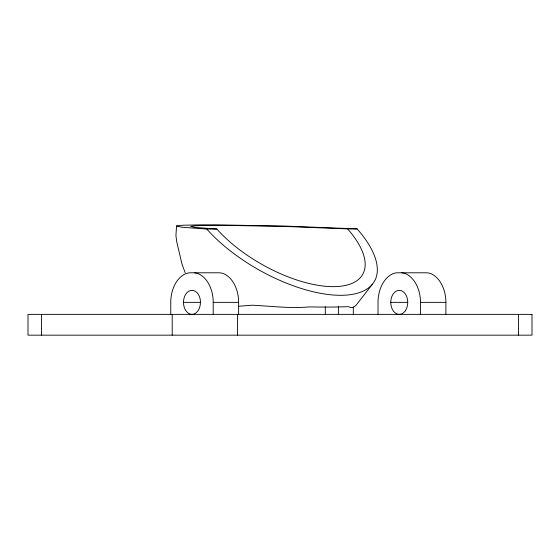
<?xml version="1.0" encoding="UTF-8"?>
<svg xmlns="http://www.w3.org/2000/svg" width="560" height="560" viewBox="0 0 560 560"><rect width="100%" height="100%" fill="white"/><g stroke="black" fill="none" stroke-linecap="round" stroke-linejoin="round"><path stroke-width="0.84" d="M239.134 306.215L252.35 305.207C271.467 306.145 290.493 308.644 309.589 306.894C322.581 307.153 335.587 307.167 348.425 306.663C352.149 308.756 355.117 306.831 357.294 303.688L372.505 284.088M176.547 225.974L181.608 227.22L206.78 229.04A106.253 46.977 29.4 0 0 340.641 295.309A106.253 46.977 29.4 0 0 357.105 228.886L284.543 226.058L215.782 224.854A107.079 3.017 1.6 0 0 200.074 224.868L182.693 225.239L176.547 225.974L175.931 235.529L176.729 241.78L182.028 264.236L185.143 272.615M206.78 229.04L216.867 229.026A92.393 40.852 29.4 0 0 333.27 286.657A92.393 40.852 29.4 0 0 347.585 228.893L357.105 228.886M183.498 302.358L200.431 302.358A12.012 8.491 90 0 1 191.989 314.37A12.012 8.491 -90 0 1 183.498 302.358A12.012 8.491 -90 0 1 191.989 290.346A12.012 8.491 -90 0 1 200.48 302.358M194.474 272.79L197.484 273.357A30.03 21.231 90 0 1 213.22 302.358L238.63 302.358L238.63 314.37M390.761 302.358L407.701 302.358M401.737 272.79L404.754 273.357A30.03 21.231 -90 0 1 420.49 302.358L445.893 302.358L445.893 314.37M347.585 228.893L284.487 226.436L224.7 225.386A93.114 2.625 1.6 0 0 211.036 225.4L195.923 225.729L190.582 226.359L194.978 227.444L216.867 229.026M518.469 314.37L518.469 335.16M420.49 302.358L420.49 314.37M378.021 314.37L378.021 302.358A30.03 21.231 90 0 1 393.764 273.357L396.774 272.79L427.14 272.79L430.157 273.357A30.03 21.231 -90 0 1 445.893 302.358M353.311 307.153L353.311 314.741M338.373 306.663L338.373 314.37M325.304 306.677L325.304 314.37M237.531 314.37L237.531 335.16M213.22 302.358L213.22 314.37M172.2 314.37L172.2 335.16M170.758 314.37L170.758 302.358A30.03 21.231 -90 0 1 186.494 273.357L189.511 272.79L219.877 272.79L222.887 273.357A30.03 21.231 90 0 1 238.63 302.358M41.531 314.37L41.531 335.16M532 314.37L28 314.37L28 335.16L532 335.16L532 314.37M405.265 310.856A12.012 8.491 -90 0 0 401.457 290.759A12.012 8.491 -90 0 0 391.055 305.466A12.012 8.491 -90 0 0 405.265 310.856"/></g></svg>
